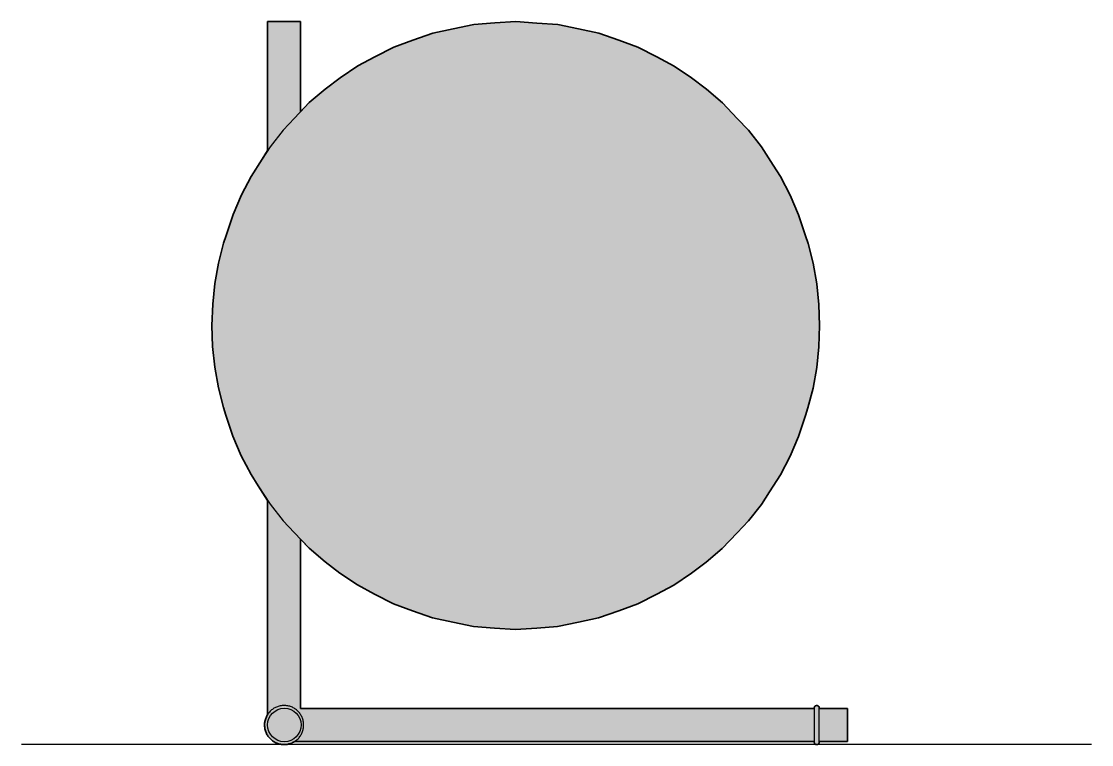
# Model space of a CAD drawing. Header units: millimetres. Extents: x -40 to 1182, y 41 to 957.
# Drawn here: x 661 to 1182, y 605 to 956 of the extents above; entities that cross this region are included whole.
import ezdxf

# ---------------------------------------------------------------- set-up
doc = ezdxf.new("R2010")
doc.units = ezdxf.units.MM
doc.layers.add('Blocks', color=7, linetype='Continuous')
doc.layers.add('Blocks$Fill', color=7, linetype='Continuous', true_color=0xffffff)
for name, color, linetype, lineweight, true_color in [('Blocks$Inner', 7, 'Continuous', 25, 0x007f00), ('Blocks$Outline', 7, 'Continuous', 35, 0xff3f3f), ('Groud', 7, 'Continuous', 25, 0x243775)]:
    doc.layers.add(name, color=color, linetype=linetype, lineweight=lineweight, true_color=true_color)

# ---------------------------------------------------------------- blocks, each defined once
blk = doc.blocks.new('IC T2 Table Lamp Front')
at = {"layer": 'Blocks$Fill'}
blk.add_hatch(color=256, dxfattribs=at).paths.add_polyline_path([(119.9, 351.5), (119.75, 351.5), (119.75, 288.7), (117.05, 284.5), (111.72, 276.19), (107, 267.19), (102.92, 257.58), (99.52, 247.45), (98.29, 243.73), (95.84, 234.07), (94.08, 224.13), (93.01, 213.99), (92.65, 203.75), (93, 193.51), (94.06, 183.37), (95.82, 173.42), (98.25, 163.77), (99.49, 160.04), (102.87, 149.91), (106.94, 140.29), (111.66, 131.29), (115.17, 125.8), (119.75, 118.66), (119.75, 14.62), (119.57, 14.33), (119.34, 13.92), (119.13, 13.51), (118.95, 13.08), (118.78, 12.64), (118.64, 12.2), (118.52, 11.75), (118.42, 11.29), (118.34, 10.83), (118.29, 10.37), (118.26, 9.91), (118.25, 9.44), (118.26, 8.97), (118.3, 8.51), (118.36, 8.05), (118.44, 7.59), (118.55, 7.13), (118.67, 6.68), (118.82, 6.24), (118.99, 5.81), (119.19, 5.38), (119.4, 4.97), (119.63, 4.56), (119.88, 4.17), (120.15, 3.79), (120.44, 3.43), (120.75, 3.08), (121.07, 2.74), (121.41, 2.42), (121.77, 2.12), (122.14, 1.83), (122.52, 1.57), (122.92, 1.32), (123.32, 1.09), (123.74, 0.89), (124.17, 0.7), (124.6, 0.54), (125.05, 0.39), (125.5, 0.27), (125.95, 0.17), (126.41, 0.09), (126.88, 0.04), (127.34, 0.01), (127.81, 0), (128.27, 0.01), (128.74, 0.05), (129.2, 0.11), (129.66, 0.19), (130.11, 0.3), (130.56, 0.43), (131, 0.58), (131.44, 0.75), (131.86, 0.94), (132.28, 1.15), (132.68, 1.38), (132.87, 1.5), (165.25, 1.5), (385.5, 1.5), (385.5, 1.48), (385.5, 1.4), (385.5, 1.33), (385.5, 1.28), (385.5, 1.25), (385.52, 1.01), (385.59, 0.77), (385.71, 0.56), (385.86, 0.37), (386.05, 0.21), (386.27, 0.1), (386.5, 0.02), (386.75, 0), (386.99, 0.02), (387.23, 0.1), (387.44, 0.21), (387.63, 0.37), (387.79, 0.56), (387.9, 0.77), (387.97, 1.01), (388, 1.25), (388, 1.28), (388, 1.33), (388, 1.4), (388, 1.48), (388, 1.5), (401.75, 1.5), (401.75, 1.54), (401.75, 1.65), (401.75, 1.74), (401.75, 1.84), (401.75, 1.97), (401.75, 2.11), (401.75, 2.27), (401.75, 2.44), (401.75, 2.64), (401.75, 2.85), (401.75, 3.07), (401.75, 3.32), (401.75, 3.57), (401.75, 3.84), (401.75, 4.13), (401.75, 4.42), (401.75, 4.73), (401.75, 5.06), (401.75, 5.39), (401.75, 5.73), (401.75, 6.08), (401.75, 6.44), (401.75, 6.8), (401.75, 7.18), (401.75, 7.56), (401.75, 7.94), (401.75, 8.72), (401.75, 9.5), (401.75, 10.28), (401.75, 11.06), (401.75, 11.44), (401.75, 11.82), (401.75, 12.19), (401.75, 12.56), (401.75, 12.92), (401.75, 13.27), (401.75, 13.61), (401.75, 13.94), (401.75, 14.27), (401.75, 14.57), (401.75, 14.87), (401.75, 15.16), (401.75, 15.43), (401.75, 15.68), (401.75, 15.93), (401.75, 16.15), (401.75, 16.36), (401.75, 16.56), (401.75, 16.73), (401.75, 16.89), (401.75, 17.03), (401.75, 17.16), (401.75, 17.26), (401.75, 17.35), (401.75, 17.46), (401.75, 17.5), (388, 17.5), (388, 17.58), (388, 17.65), (388, 17.7), (388, 17.74), (388, 17.75), (387.97, 17.99), (387.9, 18.23), (387.79, 18.44), (387.63, 18.63), (387.44, 18.79), (387.23, 18.9), (386.99, 18.98), (386.75, 19), (386.5, 18.98), (386.27, 18.9), (386.05, 18.79), (385.86, 18.63), (385.71, 18.44), (385.59, 18.23), (385.52, 17.99), (385.5, 17.75), (385.5, 17.74), (385.5, 17.7), (385.5, 17.65), (385.5, 17.58), (385.5, 17.5), (165.25, 17.5), (135.74, 17.49), (135.74, 99.77), (139.91, 95.39), (147.66, 88.82), (154.86, 83.34), (163.42, 77.61), (171.75, 73.09), (180.99, 68.42), (190.21, 65.04), (199.96, 61.58), (209.81, 59.49), (219.9, 57.37), (230.09, 56.65), (240.33, 55.94), (250.57, 56.65), (260.76, 57.35), (270.85, 59.47), (280.7, 61.55), (290.46, 65.01), (299.68, 68.37), (308.92, 73.04), (317.25, 77.55), (325.82, 83.27), (333.02, 88.73), (340.78, 95.31), (348.05, 102.92), (353.5, 108.68), (359.82, 116.77), (363.74, 122.88), (369.06, 131.18), (373.79, 140.18), (377.87, 149.79), (381.26, 159.93), (382.49, 163.65), (384.94, 173.3), (386.71, 183.24), (387.77, 193.39), (388.13, 203.63), (387.78, 213.87), (386.72, 224.01), (384.97, 233.95), (382.53, 243.6), (381.29, 247.34), (377.91, 257.47), (373.84, 267.08), (369.12, 276.08), (365.61, 281.57), (359.89, 290.5), (353.58, 298.6), (348.13, 304.37), (340.87, 311.98), (333.12, 318.56), (325.92, 324.03), (317.36, 329.76), (309.03, 334.28), (299.79, 338.96), (290.57, 342.33), (280.82, 345.79), (270.97, 347.89), (260.88, 350), (250.69, 350.72), (240.45, 351.43), (230.21, 350.73), (220.02, 350.02), (209.93, 347.9), (200.08, 345.82), (190.32, 342.37), (181.1, 339.01), (171.86, 334.33), (163.53, 329.83), (154.96, 324.1), (147.76, 318.64), (140, 312.07), (135.75, 307.6), (135.75, 351.5), (135.59, 351.5), (135.14, 351.5), (134.4, 351.5), (133.4, 351.5), (132.19, 351.5), (130.81, 351.5), (129.31, 351.5), (127.75, 351.5), (126.19, 351.5), (124.69, 351.5), (123.3, 351.5), (122.09, 351.5), (121.1, 351.5), (120.36, 351.5)], flags=0)
at = {"layer": 'Blocks$Inner'}
blk.add_line((119.75, 118.66), (119.75, 14.62), dxfattribs=at)
for points in [[(93, 193.51), (94.06, 183.37), (95.82, 173.42), (98.25, 163.77), (99.49, 160.04), (102.87, 149.91), (106.94, 140.29), (111.66, 131.29), (115.17, 125.8), (120.89, 116.87), (127.21, 108.78), (132.65, 103.01), (139.91, 95.39), (147.66, 88.82), (154.86, 83.34), (163.42, 77.61), (171.75, 73.09), (180.99, 68.42), (190.21, 65.04), (199.96, 61.58), (209.81, 59.49), (219.9, 57.37), (230.09, 56.65), (240.33, 55.94), (250.57, 56.65), (260.76, 57.35), (270.85, 59.47), (280.7, 61.55), (290.46, 65.01), (299.68, 68.37), (308.92, 73.04), (317.25, 77.55), (325.82, 83.27), (333.02, 88.73), (340.78, 95.31), (348.05, 102.92), (353.5, 108.68), (359.82, 116.77), (363.74, 122.88), (369.06, 131.18), (373.79, 140.18), (377.87, 149.79), (381.26, 159.93), (382.49, 163.65), (384.94, 173.3), (386.71, 183.24), (387.77, 193.39), (388.13, 203.63), (387.78, 213.87), (386.72, 224.01), (384.97, 233.95), (382.53, 243.6), (381.29, 247.34), (377.91, 257.47), (373.84, 267.08), (369.12, 276.08), (365.61, 281.57), (359.89, 290.5), (353.58, 298.6), (348.13, 304.37), (340.87, 311.98), (333.12, 318.56), (325.92, 324.03), (317.36, 329.76), (309.03, 334.28), (299.79, 338.96), (290.57, 342.33), (280.82, 345.79), (270.97, 347.89), (260.88, 350), (250.69, 350.72), (240.45, 351.43), (230.21, 350.73), (220.02, 350.02), (209.93, 347.9), (200.08, 345.82), (190.32, 342.37), (181.1, 339.01), (171.86, 334.33), (163.53, 329.83), (154.96, 324.1), (147.76, 318.64), (140, 312.07), (132.74, 304.45), (127.28, 298.69), (120.96, 290.6), (117.05, 284.5), (111.72, 276.19), (107, 267.19), (102.92, 257.58), (99.52, 247.45), (98.29, 243.73), (95.84, 234.07), (94.08, 224.13), (93.01, 213.99), (92.65, 203.75)], [(118.25, 9.44), (118.26, 8.97), (118.3, 8.51), (118.36, 8.05), (118.44, 7.59), (118.55, 7.13), (118.67, 6.68), (118.82, 6.24), (118.99, 5.81), (119.19, 5.38), (119.4, 4.97), (119.63, 4.56), (119.88, 4.17), (120.15, 3.79), (120.44, 3.43), (120.75, 3.08), (121.07, 2.74), (121.41, 2.42), (121.77, 2.12), (122.14, 1.83), (122.52, 1.57), (122.92, 1.32), (123.32, 1.09), (123.74, 0.89), (124.17, 0.7), (124.6, 0.54), (125.05, 0.39), (125.5, 0.27), (125.95, 0.17), (126.41, 0.09), (126.88, 0.04), (127.34, 0.01), (127.81, 0), (128.27, 0.01), (128.74, 0.05), (129.2, 0.11), (129.66, 0.19), (130.11, 0.3), (130.56, 0.43), (131, 0.58), (131.44, 0.75), (131.86, 0.94), (132.28, 1.15), (132.68, 1.38), (133.08, 1.63), (133.45, 1.91), (133.82, 2.19), (134.17, 2.5), (134.51, 2.82), (134.83, 3.16), (135.13, 3.52), (135.41, 3.89), (135.68, 4.27), (135.93, 4.67), (136.15, 5.07), (136.36, 5.49), (136.55, 5.92), (136.71, 6.36), (136.86, 6.8), (136.98, 7.25), (137.08, 7.71), (137.15, 8.17), (137.21, 8.63), (137.24, 9.09), (137.25, 9.56), (137.23, 10.03), (137.2, 10.49), (137.14, 10.95), (137.05, 11.41), (136.95, 11.87), (136.82, 12.32), (136.67, 12.76), (136.5, 13.19), (136.31, 13.62), (136.1, 14.03), (135.86, 14.44), (135.61, 14.83), (135.34, 15.21), (135.05, 15.57), (134.75, 15.92), (134.42, 16.26), (134.08, 16.58), (133.73, 16.88), (133.36, 17.17), (132.98, 17.43), (132.58, 17.68), (132.17, 17.91), (131.75, 18.11), (131.33, 18.3), (130.89, 18.46), (130.45, 18.61), (130, 18.73), (129.54, 18.83), (129.08, 18.91), (128.62, 18.96), (128.15, 18.99), (127.69, 19), (127.22, 18.99), (126.76, 18.95), (126.29, 18.89), (125.84, 18.81), (125.38, 18.7), (124.93, 18.57), (124.49, 18.42), (124.06, 18.25), (123.63, 18.06), (123.22, 17.85), (122.81, 17.62), (122.42, 17.37), (122.04, 17.09), (121.67, 16.81), (121.32, 16.5), (120.99, 16.17), (120.67, 15.83), (120.37, 15.48), (120.08, 15.11), (119.82, 14.73), (119.57, 14.33), (119.34, 13.92), (119.13, 13.51), (118.95, 13.08), (118.78, 12.64), (118.64, 12.2), (118.52, 11.75), (118.42, 11.29), (118.34, 10.83), (118.29, 10.37), (118.26, 9.91)], [(385.5, 1.26), (385.52, 1.01), (385.59, 0.77), (385.71, 0.56), (385.86, 0.37), (386.05, 0.21), (386.27, 0.1), (386.5, 0.02), (386.75, 0), (386.99, 0.02), (387.23, 0.1), (387.44, 0.21), (387.63, 0.37), (387.79, 0.56), (387.9, 0.77), (387.97, 1.01), (388, 1.26), (388, 1.28), (388, 1.33), (388, 1.4), (388, 1.48), (388, 1.59), (388, 1.71), (388, 1.86), (388, 2.02), (388, 2.2), (388, 2.4), (388, 2.61), (388, 2.84), (388, 3.09), (388, 3.35), (388, 3.63), (388, 3.92), (388, 4.23), (388, 4.54), (388, 4.87), (388, 5.21), (388, 5.56), (388, 5.93), (388, 6.29), (388, 6.67), (388, 7.05), (388, 7.44), (388, 7.84), (388, 8.24), (388, 8.64), (388, 9.04), (388, 9.45), (388, 9.85), (388, 10.26), (388, 10.66), (388, 11.06), (388, 11.45), (388, 11.84), (388, 12.23), (388, 12.61), (388, 12.98), (388, 13.34), (388, 13.7), (388, 14.04), (388, 14.37), (388, 14.69), (388, 15), (388, 15.3), (388, 15.58), (388, 15.84), (388, 16.1), (388, 16.33), (388, 16.55), (388, 16.75), (388, 16.94), (388, 17.1), (388, 17.25), (388, 17.38), (388, 17.49), (388, 17.58), (388, 17.65), (388, 17.7), (388, 17.74), (387.97, 17.99), (387.9, 18.23), (387.79, 18.44), (387.63, 18.63), (387.44, 18.79), (387.23, 18.9), (386.99, 18.98), (386.75, 19), (386.5, 18.98), (386.27, 18.9), (386.05, 18.79), (385.86, 18.63), (385.71, 18.44), (385.59, 18.23), (385.52, 17.99), (385.5, 17.74), (385.5, 17.7), (385.5, 17.65), (385.5, 17.58), (385.5, 17.49), (385.5, 17.38), (385.5, 17.25), (385.5, 17.1), (385.5, 16.94), (385.5, 16.75), (385.5, 16.55), (385.5, 16.33), (385.5, 16.1), (385.5, 15.84), (385.5, 15.58), (385.5, 15.3), (385.5, 15), (385.5, 14.69), (385.5, 14.37), (385.5, 14.04), (385.5, 13.7), (385.5, 13.34), (385.5, 12.98), (385.5, 12.61), (385.5, 12.23), (385.5, 11.84), (385.5, 11.45), (385.5, 11.06), (385.5, 10.66), (385.5, 10.26), (385.5, 9.85), (385.5, 9.45), (385.5, 9.04), (385.5, 8.64), (385.5, 8.24), (385.5, 7.84), (385.5, 7.44), (385.5, 7.05), (385.5, 6.67), (385.5, 6.29), (385.5, 5.93), (385.5, 5.56), (385.5, 5.21), (385.5, 4.87), (385.5, 4.54), (385.5, 4.23), (385.5, 3.92), (385.5, 3.63), (385.5, 3.35), (385.5, 3.09), (385.5, 2.84), (385.5, 2.61), (385.5, 2.4), (385.5, 2.2), (385.5, 2.02), (385.5, 1.86), (385.5, 1.71), (385.5, 1.59), (385.5, 1.48), (385.5, 1.4), (385.5, 1.33), (385.5, 1.28)]]:
    blk.add_lwpolyline(points, close=True, dxfattribs=at)
for points in [[(135.75, 307.6), (135.75, 351.5), (135.59, 351.5), (135.14, 351.5), (134.4, 351.5), (133.4, 351.5), (132.19, 351.5), (130.81, 351.5), (129.31, 351.5), (127.75, 351.5), (126.19, 351.5), (124.69, 351.5), (123.3, 351.5), (122.09, 351.5), (121.1, 351.5), (120.36, 351.5), (119.9, 351.5), (119.75, 351.5), (119.75, 288.7)], [(385.5, 17.25), (385.5, 17.35), (385.5, 17.5), (165.25, 17.5), (135.74, 17.49), (135.74, 99.77)], [(388, 1.75), (388, 1.65), (388, 1.54), (388, 1.5), (401.75, 1.5), (401.75, 1.54), (401.75, 1.65), (401.75, 1.74), (401.75, 1.84), (401.75, 1.97), (401.75, 2.11), (401.75, 2.27), (401.75, 2.44), (401.75, 2.64), (401.75, 2.85), (401.75, 3.07), (401.75, 3.32), (401.75, 3.57), (401.75, 3.84), (401.75, 4.13), (401.75, 4.42), (401.75, 4.73), (401.75, 5.06), (401.75, 5.39), (401.75, 5.73), (401.75, 6.08), (401.75, 6.44), (401.75, 6.8), (401.75, 7.18), (401.75, 7.56), (401.75, 7.94), (401.75, 8.72), (401.75, 9.5), (401.75, 10.28), (401.75, 11.06), (401.75, 11.44), (401.75, 11.82), (401.75, 12.19), (401.75, 12.56), (401.75, 12.92), (401.75, 13.27), (401.75, 13.61), (401.75, 13.94), (401.75, 14.27), (401.75, 14.57), (401.75, 14.87), (401.75, 15.16), (401.75, 15.43), (401.75, 15.68), (401.75, 15.93), (401.75, 16.15), (401.75, 16.36), (401.75, 16.56), (401.75, 16.73), (401.75, 16.89), (401.75, 17.03), (401.75, 17.16), (401.75, 17.26), (401.75, 17.35), (401.75, 17.46), (401.75, 17.5), (388, 17.5), (388, 17.46), (388, 17.35), (388, 17.25)], [(132.87, 1.5), (165.25, 1.5), (385.5, 1.5), (385.5, 1.65), (385.5, 1.75)]]:
    blk.add_lwpolyline(points, dxfattribs=at)
blk.add_circle((127.87, 9.54), 8.13, dxfattribs=at)
at = {"layer": 'Blocks$Outline'}
for points in [[(119.9, 351.5), (119.75, 351.5)], [(119.75, 351.5), (119.75, 288.7)], [(120.36, 351.5), (119.9, 351.5)], [(121.1, 351.5), (120.36, 351.5)], [(122.09, 351.5), (121.1, 351.5)], [(123.3, 351.5), (122.09, 351.5)], [(124.69, 351.5), (123.3, 351.5)], [(126.19, 351.5), (124.69, 351.5)], [(127.75, 351.5), (126.19, 351.5)], [(129.31, 351.5), (127.75, 351.5)], [(130.81, 351.5), (129.31, 351.5)], [(132.19, 351.5), (130.81, 351.5)], [(133.4, 351.5), (132.19, 351.5)], [(134.4, 351.5), (133.4, 351.5)], [(135.14, 351.5), (134.4, 351.5)], [(135.59, 351.5), (135.14, 351.5)], [(135.75, 351.5), (135.59, 351.5)], [(135.75, 307.6), (135.75, 351.5)], [(220.02, 350.02), (209.93, 347.9)], [(230.21, 350.73), (220.02, 350.02)], [(240.45, 351.43), (230.21, 350.73)], [(250.69, 350.72), (240.45, 351.43)], [(260.88, 350), (250.69, 350.72)], [(270.97, 347.89), (260.88, 350)], [(200.08, 345.82), (190.32, 342.37)], [(209.93, 347.9), (200.08, 345.82)], [(280.82, 345.79), (270.97, 347.89)], [(290.57, 342.33), (280.82, 345.79)], [(181.1, 339.01), (171.86, 334.33)], [(190.32, 342.37), (181.1, 339.01)], [(299.79, 338.96), (290.57, 342.33)], [(309.03, 334.28), (299.79, 338.96)], [(171.86, 334.33), (163.53, 329.83)], [(317.36, 329.76), (309.03, 334.28)], [(163.53, 329.83), (154.96, 324.1)], [(325.92, 324.03), (317.36, 329.76)], [(154.96, 324.1), (147.76, 318.64)], [(333.12, 318.56), (325.92, 324.03)], [(147.76, 318.64), (140, 312.07)], [(340.87, 311.98), (333.12, 318.56)], [(140, 312.07), (135.75, 307.6)], [(348.13, 304.37), (340.87, 311.98)], [(353.58, 298.6), (348.13, 304.37)], [(359.89, 290.5), (353.58, 298.6)], [(119.75, 288.7), (117.05, 284.5)], [(365.61, 281.57), (359.89, 290.5)], [(117.05, 284.5), (111.72, 276.19)], [(369.12, 276.08), (365.61, 281.57)], [(111.72, 276.19), (107, 267.19)], [(373.84, 267.08), (369.12, 276.08)], [(107, 267.19), (102.92, 257.58)], [(377.91, 257.47), (373.84, 267.08)], [(102.92, 257.58), (99.52, 247.45)], [(381.29, 247.34), (377.91, 257.47)], [(99.52, 247.45), (98.29, 243.73)], [(382.53, 243.6), (381.29, 247.34)], [(98.29, 243.73), (95.84, 234.07)], [(384.97, 233.95), (382.53, 243.6)], [(95.84, 234.07), (94.08, 224.13)], [(386.72, 224.01), (384.97, 233.95)], [(94.08, 224.13), (93.01, 213.99)], [(387.78, 213.87), (386.72, 224.01)], [(93.01, 213.99), (92.65, 203.75)], [(388.13, 203.63), (387.78, 213.87)], [(92.65, 203.75), (93, 193.51)], [(387.77, 193.39), (388.13, 203.63)], [(93, 193.51), (94.06, 183.37)], [(386.71, 183.24), (387.77, 193.39)], [(94.06, 183.37), (95.82, 173.42)], [(384.94, 173.3), (386.71, 183.24)], [(95.82, 173.42), (98.25, 163.77)], [(382.49, 163.65), (384.94, 173.3)], [(98.25, 163.77), (99.49, 160.04)], [(381.26, 159.93), (382.49, 163.65)], [(99.49, 160.04), (102.87, 149.91)], [(377.87, 149.79), (381.26, 159.93)], [(102.87, 149.91), (106.94, 140.29)], [(373.79, 140.18), (377.87, 149.79)], [(106.94, 140.29), (111.66, 131.29)], [(369.06, 131.18), (373.79, 140.18)], [(111.66, 131.29), (115.17, 125.8)], [(363.74, 122.88), (369.06, 131.18)], [(115.17, 125.8), (119.75, 118.66)], [(359.82, 116.77), (363.74, 122.88)], [(119.75, 118.66), (119.75, 14.62)], [(353.5, 108.68), (359.82, 116.77)], [(348.05, 102.92), (353.5, 108.68)], [(135.74, 17.49), (135.74, 99.77)], [(135.74, 99.77), (139.91, 95.39)], [(340.78, 95.31), (348.05, 102.92)], [(139.91, 95.39), (147.66, 88.82)], [(333.02, 88.73), (340.78, 95.31)], [(147.66, 88.82), (154.86, 83.34)], [(325.82, 83.27), (333.02, 88.73)], [(154.86, 83.34), (163.42, 77.61)], [(317.25, 77.55), (325.82, 83.27)], [(163.42, 77.61), (171.75, 73.09)], [(171.75, 73.09), (180.99, 68.42)], [(299.68, 68.37), (308.92, 73.04)], [(308.92, 73.04), (317.25, 77.55)], [(180.99, 68.42), (190.21, 65.04)], [(290.46, 65.01), (299.68, 68.37)], [(190.21, 65.04), (199.96, 61.58)], [(280.7, 61.55), (290.46, 65.01)], [(199.96, 61.58), (209.81, 59.49)], [(209.81, 59.49), (219.9, 57.37)], [(219.9, 57.37), (230.09, 56.65)], [(250.57, 56.65), (260.76, 57.35)], [(260.76, 57.35), (270.85, 59.47)], [(270.85, 59.47), (280.7, 61.55)], [(230.09, 56.65), (240.33, 55.94)], [(240.33, 55.94), (250.57, 56.65)], [(165.25, 17.5), (135.74, 17.49)], [(385.5, 17.5), (165.25, 17.5)], [(385.52, 17.99), (385.5, 17.75)], [(385.5, 17.75), (385.5, 17.74)], [(385.5, 17.74), (385.5, 17.7)], [(385.5, 17.7), (385.5, 17.65)], [(385.5, 17.65), (385.5, 17.58)], [(385.5, 17.58), (385.5, 17.5)], [(385.59, 18.23), (385.52, 17.99)], [(385.71, 18.44), (385.59, 18.23)], [(385.86, 18.63), (385.71, 18.44)], [(386.05, 18.79), (385.86, 18.63)], [(386.27, 18.9), (386.05, 18.79)], [(386.5, 18.98), (386.27, 18.9)], [(386.75, 19), (386.5, 18.98)], [(386.99, 18.98), (386.75, 19)], [(387.23, 18.9), (386.99, 18.98)], [(387.44, 18.79), (387.23, 18.9)], [(387.63, 18.63), (387.44, 18.79)], [(387.79, 18.44), (387.63, 18.63)], [(387.9, 18.23), (387.79, 18.44)], [(387.97, 17.99), (387.9, 18.23)], [(388, 17.75), (387.97, 17.99)], [(388, 17.74), (388, 17.75)], [(388, 17.7), (388, 17.74)], [(388, 17.65), (388, 17.7)], [(388, 17.58), (388, 17.65)], [(388, 17.5), (388, 17.58)], [(401.75, 17.5), (388, 17.5)], [(401.75, 17.46), (401.75, 17.5)], [(401.75, 17.35), (401.75, 17.46)], [(401.75, 17.26), (401.75, 17.35)], [(401.75, 17.16), (401.75, 17.26)], [(401.75, 17.03), (401.75, 17.16)], [(401.75, 16.89), (401.75, 17.03)], [(401.75, 16.73), (401.75, 16.89)], [(401.75, 16.56), (401.75, 16.73)], [(401.75, 16.36), (401.75, 16.56)], [(401.75, 16.15), (401.75, 16.36)], [(401.75, 15.93), (401.75, 16.15)], [(401.75, 15.68), (401.75, 15.93)], [(401.75, 15.43), (401.75, 15.68)], [(118.34, 10.83), (118.29, 10.37)], [(118.42, 11.29), (118.34, 10.83)], [(118.52, 11.75), (118.42, 11.29)], [(118.64, 12.2), (118.52, 11.75)], [(118.78, 12.64), (118.64, 12.2)], [(118.95, 13.08), (118.78, 12.64)], [(119.13, 13.51), (118.95, 13.08)], [(119.34, 13.92), (119.13, 13.51)], [(119.57, 14.33), (119.34, 13.92)], [(119.75, 14.62), (119.57, 14.33)], [(401.75, 15.16), (401.75, 15.43)], [(401.75, 14.87), (401.75, 15.16)], [(401.75, 14.57), (401.75, 14.87)], [(401.75, 14.27), (401.75, 14.57)], [(401.75, 13.94), (401.75, 14.27)], [(401.75, 13.61), (401.75, 13.94)], [(401.75, 13.27), (401.75, 13.61)], [(401.75, 12.92), (401.75, 13.27)], [(401.75, 12.56), (401.75, 12.92)], [(401.75, 12.19), (401.75, 12.56)], [(401.75, 11.82), (401.75, 12.19)], [(401.75, 11.44), (401.75, 11.82)], [(401.75, 11.06), (401.75, 11.44)], [(401.75, 10.28), (401.75, 11.06)], [(118.26, 9.91), (118.25, 9.44)], [(118.25, 9.44), (118.26, 8.97)], [(118.29, 10.37), (118.26, 9.91)], [(118.26, 8.97), (118.3, 8.51)], [(118.3, 8.51), (118.36, 8.05)], [(118.36, 8.05), (118.44, 7.59)], [(118.44, 7.59), (118.55, 7.13)], [(118.55, 7.13), (118.67, 6.68)], [(118.67, 6.68), (118.82, 6.24)], [(118.82, 6.24), (118.99, 5.81)], [(118.99, 5.81), (119.19, 5.38)], [(119.19, 5.38), (119.4, 4.97)], [(401.75, 9.5), (401.75, 10.28)], [(401.75, 8.72), (401.75, 9.5)], [(401.75, 7.94), (401.75, 8.72)], [(401.75, 7.56), (401.75, 7.94)], [(401.75, 7.18), (401.75, 7.56)], [(401.75, 6.8), (401.75, 7.18)], [(401.75, 6.44), (401.75, 6.8)], [(401.75, 6.08), (401.75, 6.44)], [(401.75, 5.73), (401.75, 6.08)], [(401.75, 5.39), (401.75, 5.73)], [(401.75, 5.06), (401.75, 5.39)], [(119.4, 4.97), (119.63, 4.56)], [(119.63, 4.56), (119.88, 4.17)], [(119.88, 4.17), (120.15, 3.79)], [(120.15, 3.79), (120.44, 3.43)], [(120.44, 3.43), (120.75, 3.08)], [(120.75, 3.08), (121.07, 2.74)], [(121.07, 2.74), (121.41, 2.42)], [(121.41, 2.42), (121.77, 2.12)], [(121.77, 2.12), (122.14, 1.83)], [(122.14, 1.83), (122.52, 1.57)], [(122.52, 1.57), (122.92, 1.32)], [(122.92, 1.32), (123.32, 1.09)], [(123.32, 1.09), (123.74, 0.89)], [(123.74, 0.89), (124.17, 0.7)], [(124.17, 0.7), (124.6, 0.54)], [(124.6, 0.54), (125.05, 0.39)], [(125.05, 0.39), (125.5, 0.27)], [(125.5, 0.27), (125.95, 0.17)], [(125.95, 0.17), (126.41, 0.09)], [(126.41, 0.09), (126.88, 0.04)], [(126.88, 0.04), (127.34, 0.01)], [(127.34, 0.01), (127.81, 0)], [(127.81, 0), (128.27, 0.01)], [(128.27, 0.01), (128.74, 0.05)], [(128.74, 0.05), (129.2, 0.11)], [(129.2, 0.11), (129.66, 0.19)], [(129.66, 0.19), (130.11, 0.3)], [(130.11, 0.3), (130.56, 0.43)], [(130.56, 0.43), (131, 0.58)], [(131, 0.58), (131.44, 0.75)], [(131.44, 0.75), (131.86, 0.94)], [(131.86, 0.94), (132.28, 1.15)], [(132.28, 1.15), (132.68, 1.38)], [(132.68, 1.38), (132.87, 1.5)], [(132.87, 1.5), (165.25, 1.5)], [(165.25, 1.5), (385.5, 1.5)], [(385.5, 1.5), (385.5, 1.48)], [(385.5, 1.48), (385.5, 1.4)], [(385.5, 1.4), (385.5, 1.33)], [(385.5, 1.33), (385.5, 1.28)], [(385.5, 1.28), (385.5, 1.25)], [(385.5, 1.25), (385.52, 1.01)], [(385.52, 1.01), (385.59, 0.77)], [(385.59, 0.77), (385.71, 0.56)], [(385.71, 0.56), (385.86, 0.37)], [(385.86, 0.37), (386.05, 0.21)], [(386.05, 0.21), (386.27, 0.1)], [(386.27, 0.1), (386.5, 0.02)], [(386.5, 0.02), (386.75, 0)], [(386.75, 0), (386.99, 0.02)], [(386.99, 0.02), (387.23, 0.1)], [(387.23, 0.1), (387.44, 0.21)], [(387.44, 0.21), (387.63, 0.37)], [(387.63, 0.37), (387.79, 0.56)], [(387.79, 0.56), (387.9, 0.77)], [(387.9, 0.77), (387.97, 1.01)], [(387.97, 1.01), (388, 1.25)], [(388, 1.48), (388, 1.5)], [(388, 1.5), (401.75, 1.5)], [(388, 1.4), (388, 1.48)], [(388, 1.33), (388, 1.4)], [(388, 1.28), (388, 1.33)], [(388, 1.25), (388, 1.28)], [(401.75, 4.73), (401.75, 5.06)], [(401.75, 4.42), (401.75, 4.73)], [(401.75, 4.13), (401.75, 4.42)], [(401.75, 3.84), (401.75, 4.13)], [(401.75, 3.57), (401.75, 3.84)], [(401.75, 3.32), (401.75, 3.57)], [(401.75, 3.07), (401.75, 3.32)], [(401.75, 2.85), (401.75, 3.07)], [(401.75, 2.64), (401.75, 2.85)], [(401.75, 2.44), (401.75, 2.64)], [(401.75, 2.27), (401.75, 2.44)], [(401.75, 2.11), (401.75, 2.27)], [(401.75, 1.97), (401.75, 2.11)], [(401.75, 1.84), (401.75, 1.97)], [(401.75, 1.74), (401.75, 1.84)], [(401.75, 1.65), (401.75, 1.74)], [(401.75, 1.54), (401.75, 1.65)], [(401.75, 1.5), (401.75, 1.54)]]:
    blk.add_lwpolyline(points, dxfattribs=at)

msp = doc.modelspace()

# ---------------------------------------------------------------- linework, layer by layer
at = {"layer": 'Groud'}
msp.add_lwpolyline([(1181.78, 604.99), (661.38, 604.99)], dxfattribs=at)

# ---------------------------------------------------------------- block references
at = {"layer": 'Blocks'}
msp.add_blockref('IC T2 Table Lamp Front', (661.38, 604.99), dxfattribs=at)

doc.saveas('drawing.dxf')
